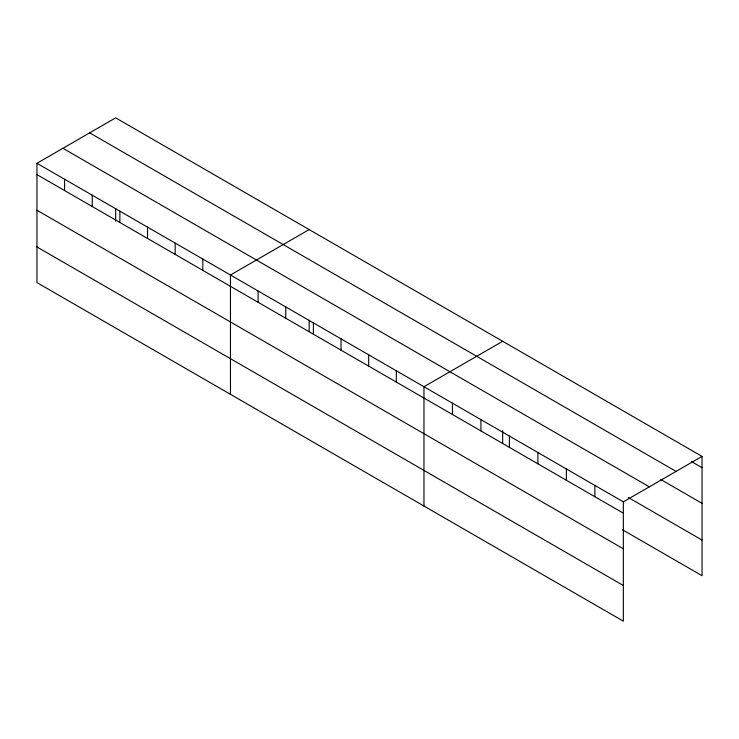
<?xml version="1.0" encoding="UTF-8"?>
<svg xmlns="http://www.w3.org/2000/svg" width="739" height="739" viewBox="0 0 739 739"><rect width="100%" height="100%" fill="white"/><g stroke="black" fill="none" stroke-linecap="round" stroke-linejoin="round"><path stroke-width="1.11" d="M36.95 163.291L623.337 501.846L623.337 621.148L36.95 282.603L36.95 163.291L115.663 117.852L702.05 456.397L702.05 575.709L622.497 529.78M309.17 229.57L230.457 275.019L230.457 394.321M502.677 341.289L423.964 386.737L423.964 506.039M623.337 501.846L702.05 456.397M691.242 461.469L702.05 467.704M89.687 132.844L676.074 471.399M660.805 479.528L702.05 503.342M62.926 148.299L649.313 486.844M628.39 497.541L702.05 540.061M36.95 174.598L623.337 513.143M36.95 210.236L623.337 548.791M36.95 246.965L623.337 585.51M594.858 485.403L594.858 496.7M566.37 468.951L566.37 480.258M537.89 452.508L537.89 463.815M509.411 436.065L509.411 447.372M502.677 430.708L502.677 443.354M480.932 419.623L480.932 430.929M452.444 403.18L452.444 414.487M396.326 370.775L396.326 382.081M368.678 354.812L368.678 366.119M341.03 338.859L341.03 350.157M313.391 322.897L313.391 334.204M309.17 320.135L309.17 331.635M285.744 306.934L285.744 318.241M258.105 290.972L258.105 302.279M202.809 259.056L202.809 270.363M175.171 243.094L175.171 254.401M147.523 227.132L147.523 238.438M119.884 211.178L119.884 222.476M115.663 208.416L115.663 221.063M92.236 195.216L92.236 206.523M64.598 179.254L64.598 190.56"/></g></svg>
